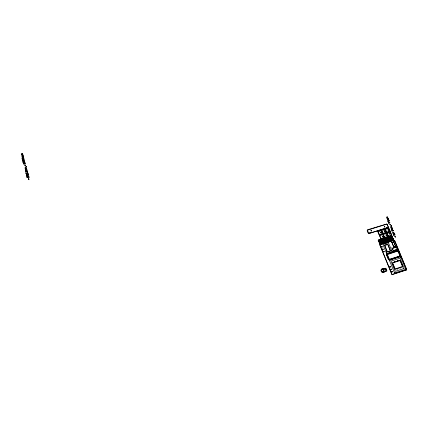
<?xml version="1.0" encoding="UTF-8"?>
<svg xmlns="http://www.w3.org/2000/svg" width="428" height="428" viewBox="0 0 428 428"><rect width="100%" height="100%" fill="white"/><g stroke="black" fill="none" stroke-linecap="round" stroke-linejoin="round"><path stroke-width="0.64" d="M391.021 227.942C392.62 226.835 392.417 228.761 391.631 228.985C393.177 228.589 392.353 229.039 391.877 229.606C394.172 229.167 391.213 230.96 391.369 228.787L392.192 228.028M387.024 218.307C388.902 217.247 387.982 219.147 387.757 219.42C389.528 218.836 387.741 219.543 388.014 220.046M383.493 269.089L385.756 268.361L386.741 270.785L384.269 271.876A1.851 1.632 52.8 0 1 382.696 272.385L381.872 271.946A1.851 1.632 52.8 0 1 381.182 270.245L381.509 269.437A1.851 1.632 52.8 0 1 383.076 268.934L383.515 269.1M389.362 260.251L400.581 256.672M386.671 253.67L397.874 250.134L398.045 250.546L386.842 254.088L382.926 244.516L388.447 242.804L392.198 251.926M392.144 227.996L391.31 228.242L391.021 227.947M388.143 218.36L387.27 218.617L387.019 218.312M388.185 218.398L387.404 218.858L387.945 220.078M25.851 170.772L25.675 169.429C28.489 168.145 24.417 170.103 25.054 167.803L25.166 167.503C26.723 166.76 26.461 167.589 25.225 167.872C26.327 167.728 27.173 168.113 25.493 168.327L25.637 168.76L26.557 168.359L26.857 169.499L25.739 169.798L26.889 169.616L27.039 170.173L26.001 170.253L25.996 170.59L27.066 170.285L27.215 170.836L26.081 171.098L25.846 170.777M387.26 218.221C387.067 217.617 388.752 217.124 386.869 217.52C387.212 217.044 388.233 216.349 386.65 217.033L387.185 218.253M391.262 227.857C391.069 227.247 392.76 226.744 390.871 227.145C391.213 226.669 392.23 225.963 390.646 226.658L391.187 227.889M388.694 237.166L388.148 236.877L385.387 237.727L385.179 238.252L386.056 239.739L388.972 238.872L389.213 238.455L388.774 236.721L392.107 235.946L392.61 237.717L389.726 238.642L389.186 238.353M389.614 239.396L389.068 239.108L386.307 239.964L386.093 240.488L386.976 241.981L389.897 241.108L390.133 240.686L389.699 238.952L393.027 238.171L393.53 239.948L390.652 240.878L390.106 240.59M381.476 230.403L380.936 230.114L377.951 231.024L377.737 231.543L379.171 234.737L382.471 233.859L382.712 233.442L381.487 230.029L384.97 229.012L386.414 232.506L383.221 233.618L382.675 233.33M383.124 234.378L382.584 234.089L379.401 235.159L380.818 238.733L384.317 237.695L383.087 234.266L383.328 233.849L386.618 232.976L388.447 236.491L391.786 235.363L390.283 231.837L387.056 232.73L386.842 233.249M381.648 239.338L381.102 239.049L378.197 239.98L378.689 241.767L382.054 240.98L381.776 238.856L384.633 237.963L385.179 238.252M382.568 241.579L382.022 241.29L379.112 242.227L379.604 244.014L382.969 243.222L382.696 241.098L385.553 240.199L386.093 240.488M383.055 242.772C383.723 243.682 386.719 242.81 386.586 241.681M388.062 236.165C388.18 237.278 385.013 238.214 384.339 237.326M385.665 239.439C385.789 240.52 382.814 241.446 382.14 240.531M384.729 226.803L384.376 226.754L384.729 226.803M384.847 226.803C384.296 227.814 384.109 225.781 384.847 226.803M397.575 249.711L397.858 249.829L397.575 249.711M393.172 230.548L393.3 231.002L392.963 230.253L392.487 230.189L392.209 231.05L391.502 230.494L391.807 231.083L392.444 231.174L392.658 230.334L393.172 230.548M400.528 267.821L400.817 267.949L400.528 267.821M389.009 223.4C385.96 221.715 392.947 222.929 388.501 222.672L389.009 223.4M391.46 269.276C390.887 270.319 390.716 268.201 391.46 269.276M390.978 269.217L391.326 269.367L390.978 269.217M391.32 239.364C391.775 240.541 392.15 238.573 391.32 239.364M391.438 239.396L391.781 239.546L391.438 239.396M388.282 240.541L387.923 240.488L388.282 240.541M388.399 240.547C387.827 241.553 387.677 239.493 388.399 240.547M390.395 237.133C390.85 238.305 391.229 236.342 390.395 237.133M390.518 237.166L390.855 237.315L390.518 237.166M386.885 238.214C387.34 239.391 387.72 237.422 386.885 238.214M387.003 238.252L387.345 238.396L387.003 238.252M23.363 156.504L22.331 156.792L22.336 156.461L23.369 156.381L23.224 155.835L22.079 156.011L23.192 155.722L22.893 154.594L21.978 154.984L21.833 154.556C23.503 154.353 22.668 153.968 21.571 154.107C22.786 153.839 23.08 153.01 21.507 153.743L21.908 155.391L23.016 155.187L21.903 155.942C21.673 157.14 23.369 157.793 23.363 156.504M383.36 239.3C383.814 240.483 384.2 238.508 383.36 239.3M383.483 239.338L383.825 239.482L383.483 239.338M384.28 241.542C384.735 242.724 385.12 240.745 384.28 241.542M384.398 241.579L384.74 241.724L384.414 241.531M379.829 240.392C380.278 241.574 380.669 239.6 379.829 240.392M379.946 240.429L380.289 240.573L379.946 240.429M380.743 242.639C381.198 243.821 381.583 241.841 380.743 242.639M380.867 242.671L381.209 242.82L380.867 242.671M392.706 232.72C392.096 232.254 395.9 231.89 392.706 232.72M394.354 261.642L394.637 261.77L394.365 261.604M402.518 266.425L395.188 268.987L392.679 262.963L399.966 260.588L402.518 266.425M399.961 255.698L399.709 256.072L389.437 259.309L387.292 254.585L397.805 251.065L399.961 255.698M393.525 239.648L390.491 240.766L389.705 239.215L392.733 238.134L393.525 239.648M395.461 246.127L393.707 246.721L392.005 242.505L393.765 242.029L395.461 246.127M395.584 246.143L393.589 246.769L391.92 242.409L393.851 241.954L395.584 246.143M390.39 250.894L387.34 251.878L384.788 245.426L387.784 244.575L390.39 250.92M390.513 250.91L387.238 251.937L384.638 245.656C384.676 244.623 387.233 243.864 387.95 244.623L390.513 250.91M391.695 235.186L388.367 236.347L386.949 232.987L390.293 231.965L391.695 235.186M392.604 237.417L389.571 238.53L388.785 236.984L391.813 235.908L392.604 237.417M387.977 236.31L384.601 237.46L383.226 234.111L386.575 233.083L387.977 236.31M388.41 227.327L368.882 233.453L367.352 230.216L386.864 224.09L388.41 227.327M388.528 227.343L369 233.56C367.903 233.442 366.598 230.558 367.475 229.804L386.842 223.967L388.528 227.343M389.095 238.498L386.019 239.61L385.264 238.064L388.303 236.989L389.095 238.498M390.036 231.222L386.677 232.356L385.302 229.023L388.64 228.012L390.036 231.222M390.154 231.232L386.682 232.484L385.109 229.119L388.629 227.878L390.154 231.232M390.02 240.734L386.939 241.852L386.184 240.301L389.223 239.22L390.02 240.734M385.58 239.589L382.525 240.707L381.739 239.15L384.788 238.07L385.58 239.589M386.324 232.334L382.948 233.474L381.578 230.136L384.927 229.114L386.324 232.334M386.5 241.825L383.408 242.944L382.659 241.392L385.708 240.306L386.5 241.825M382.049 240.675L378.989 241.804L378.202 240.242L381.262 239.161L382.049 240.675M382.6 233.485L379.213 234.63L377.844 231.286L381.209 230.264L382.6 233.485M382.969 242.922L379.866 244.046L379.117 242.489L382.177 241.403L382.969 242.922M384.248 237.47L380.861 238.621L379.486 235.266L382.851 234.239L384.248 237.47M394.445 233.378L394.011 234.116L393.225 233.998C391.797 232.543 394.258 234.87 393.434 233.276L394.14 233.073L394.445 233.378M367.582 230.339L367.871 230.467L367.599 230.301M28.815 178.845L28.756 179.541L29.115 179.765L28.564 179.546C29.067 178.963 27.761 178.433 28.66 178.669L28.815 178.845M25.118 164.946L25.059 165.636L25.418 165.861L24.872 165.641C25.37 165.064 24.07 164.545 24.968 164.775L25.118 164.946M393.107 251.113L393.391 251.247L393.107 251.113M389.822 260.524L390.106 260.663L389.822 260.524M397.559 260.609L397.842 260.748L397.559 260.609M397.393 249.283L396.387 247.09L392.289 248.433L393.262 250.664L397.377 249.337M397.51 249.299L393.257 250.787L392.166 248.417L396.414 246.972L397.51 249.299M28.248 174.603L27.927 175.191L27.333 174.993L26.894 175.427L26.338 175.052L26.616 174.528L27.162 174.758L27.66 174.228L28.248 174.603M389.223 220.832L388.688 221.586L387.715 221.276L388.239 220.527L389.223 220.832M393.776 241.462L394.054 241.606L393.776 241.462M26.113 166.626L25.808 166.685L26.509 166.604L26.113 166.626M26.456 174.833L26.761 175.261L27.125 174.843L26.456 174.833M394.006 234.533L393.412 234.779L393.653 235.346C394.504 235.78 392.915 234.624 393.99 234.822L394.284 235.058L394.252 234.587L394.68 234.474L395.081 235.042L394.675 234.384L394.006 234.533M381.701 246.694C382.027 247.914 382.643 246.004 381.701 246.694M381.819 246.742L382.151 246.929L381.819 246.742M23.38 163.325L23.524 163.972L24.016 164.074L23.545 163.726L23.872 163.303L25.332 163.764L25.075 162.806L24.664 162.758L25.054 163.571L24.166 163.154L23.38 163.325M405.059 268.912L405.332 269.078L405.075 268.88M386.859 231.874L386.564 231.783L386.859 231.874M388.223 235.758L388.49 235.919L388.239 235.726M384.488 236.882L384.761 237.048L384.488 236.882M386.837 224.502L387.105 224.663L386.837 224.502M27.355 172.291L27.627 172.436L27.355 172.291M380.754 238.048L381.022 238.209L380.754 238.048M382.841 232.902L383.108 233.062L382.841 232.902M379.106 234.057L379.374 234.218L379.106 234.057M23.679 158.478L23.952 158.617L23.679 158.478M382.675 249.059C382.942 250.284 383.67 248.411 382.675 249.059M382.793 249.112L383.114 249.31L382.793 249.112M383.649 251.439C383.927 252.67 384.617 250.787 383.649 251.439M383.761 251.493L384.087 251.691L383.761 251.493M391.855 271.555C392.134 272.813 392.834 270.897 391.855 271.555M391.973 271.609L392.299 271.812L391.973 271.609M28.457 176.143L28.548 176.427L28.307 175.635L27.756 175.566L27.232 176.459L26.509 175.86L26.75 176.48L27.472 176.593L27.927 175.715L28.457 176.143M27.296 171.789L27.387 172.072L27.151 171.286L26.6 171.211L26.076 172.104L25.359 171.51L25.594 172.126L26.317 172.238L26.766 171.361L27.296 171.789M24.439 161.051L24.53 161.335L24.294 160.548L23.743 160.479L23.224 161.356L22.524 160.741L22.743 161.377L23.497 161.49L23.915 160.623L24.439 161.051M24.765 162.282L24.856 162.565L24.621 161.779L24.07 161.709L23.551 162.587L22.834 161.998L23.069 162.608L23.791 162.72L24.241 161.854L24.765 162.282M394.37 233.383L393.995 233.875L393.589 233.693L393.894 233.233L394.37 233.383M395.83 246.4L396.093 246.571L395.846 246.368M28.168 174.613L27.371 174.913L27.788 174.399L28.168 174.613M400.212 257.185L400.474 257.362L400.212 257.185M386.425 252.006C386.623 253.044 387.265 251.487 386.425 252.006M386.538 252.065L386.773 252.215L386.554 252.033M384.836 269.784C385.082 271.068 385.863 269.142 384.836 269.784M384.954 269.843L385.286 270.063L384.954 269.843M389.683 233.806C389.924 235.02 390.668 233.207 389.683 233.806M389.796 233.859L390.111 234.068L389.796 233.859M22.941 160.388C19.57 158.51 27.868 160.061 22.497 159.617L22.941 160.388M385.965 234.924C386.2 236.144 386.949 234.325 385.965 234.924M386.077 234.983L386.393 235.186L386.077 234.983M388.03 229.841C388.271 231.05 389.015 229.248 388.03 229.841M388.143 229.895L388.458 230.104L388.143 229.895M390.844 250.61C391.031 251.648 391.706 250.107 390.844 250.61M382.814 236.293C382.044 237.144 382.29 235.143 382.814 236.293M384.312 230.949C384.547 232.163 385.296 230.355 384.312 230.949M384.424 231.008L384.74 231.211L384.424 231.008M381.048 232.281L380.701 232.158L381.048 232.281M381.166 232.308C380.396 233.158 380.642 231.163 381.166 232.308M382.348 236.138L382.664 236.347L382.348 236.138M371.023 230.676C371.247 231.896 372.028 230.082 371.023 230.676M371.135 230.735L371.45 230.943L371.156 230.697M394.653 272.294L394.916 272.476L394.653 272.294M397.323 268.832L397.591 269.014L397.323 268.832M27.301 177.588C24.166 176.694 33.454 176.694 27.301 177.588M26.306 173.848C23.187 172.955 32.442 172.971 26.306 173.848M388.255 232.837L388.517 233.019L388.255 232.837M391.813 247.924L392.075 248.106L391.829 247.892M393.385 247.159L393.648 247.341L393.385 247.159M389.887 266.703C390.101 267.96 390.903 266.104 389.887 266.703M389.999 266.762L390.315 266.981L389.999 266.762M396.275 246.523L396.537 246.705L396.296 246.491M384.531 233.956L384.793 234.137L384.553 233.923M386.805 227.375L387.067 227.557L386.821 227.348M386.607 228.873L386.864 229.055L386.623 228.846M391.342 242.2L391.599 242.382L391.342 242.2M380.802 235.116L381.064 235.293L380.802 235.116M382.883 229.986L383.146 230.162L382.883 229.986M381.177 269.752L381.059 270.218A1.985 1.749 52.8 0 0 381.797 272.042L382.685 272.508A1.985 1.749 52.8 0 0 384.371 271.962L386.901 270.871L385.821 268.201L383.092 268.811A1.985 1.749 52.8 0 0 381.407 269.351L381.177 269.752M379.155 231.131L379.417 231.313L379.176 231.099M370.038 232.666L369.749 232.554L370.038 232.666M23.754 157.729L22.951 158.499L21.86 158.157L22.647 157.392L23.754 157.729M389.159 220.837L388.624 221.351L387.773 221.265L388.356 220.746L389.159 220.837M383.937 271.406L383.873 271.523A1.316 1.161 52.8 0 1 382.348 271.71A1.316 1.161 52.8 0 1 381.717 270.154A1.316 1.161 52.8 0 1 383.023 269.431L383.937 271.406M384.077 271.427L383.97 271.614A1.45 1.279 52.8 0 1 382.29 271.817A1.45 1.279 52.8 0 1 381.599 270.105A1.45 1.279 52.8 0 1 383.039 269.303L384.077 271.427M23.674 157.729L22.925 158.253L21.935 158.146L22.743 157.622L23.674 157.729M391.256 225.69L391.128 225.963L391.165 225.615L391.615 225.781L391.256 225.69M388.704 219.805C386.345 220.688 389.71 220.222 388.704 219.805M406.231 270.047L391.925 274.717L379.679 244.661L393.888 240.258A0.84 0.733 49.5 0 1 394.771 240.723L406.568 269.169A0.856 0.744 52.9 0 1 406.231 270.047M405.814 269.298L394.557 272.968L389.191 259.833L400.41 256.254L405.814 269.298M406.065 269.902L392.021 274.482L379.92 244.789L393.867 240.456A0.647 0.562 49.5 0 1 394.659 240.873L406.365 269.121A0.658 0.572 52.9 0 1 406.065 269.902M402.352 266.981L395.536 269.191A0.658 0.578 52.7 0 1 394.734 268.768L392.508 263.343A0.658 0.572 52 0 1 392.818 262.567L399.629 260.385A0.653 0.572 51.9 0 1 400.426 260.807L402.657 266.2A0.658 0.572 52.5 0 1 402.352 266.981M403.663 268.634L395.734 271.213A0.658 0.578 52.9 0 1 394.926 270.785L391.208 261.695A0.658 0.572 51.8 0 1 391.518 260.92L399.426 258.389A0.653 0.567 51.6 0 1 400.223 258.812L403.962 267.853A0.658 0.572 52.7 0 1 403.663 268.634M388.79 259.619L386.521 254.526L388.79 259.619M388.95 259.705L388.56 259.828L386.361 254.441L386.746 254.318L388.95 259.705M399.784 256.249L389.673 259.475A0.653 0.572 51.4 0 1 388.87 259.052L387.158 254.863A0.653 0.572 50.9 0 1 387.468 254.093L397.569 250.899A0.653 0.567 50.8 0 1 398.366 251.322L400.089 255.479A0.653 0.567 51.3 0 1 399.784 256.249M400.351 256.409L389.346 259.914L400.351 256.409M397.815 250.289L386.832 253.756L397.815 250.289M379.101 241.328L378.55 240.434L379.101 241.328M381.701 240.525L381.15 239.632L381.701 240.525M382.637 240.236L382.086 239.343L382.637 240.236M385.232 239.434L384.676 238.546L385.232 239.434M386.163 239.145L385.612 238.257L386.163 239.145M388.747 238.348L388.196 237.46L388.747 238.348M389.683 238.059L389.127 237.171L389.683 238.059M392.257 237.267L391.7 236.379L392.257 237.267M379.262 241.413L378.871 241.531L378.389 240.349L378.78 240.231L379.262 241.413M381.856 240.611L381.471 240.729L380.99 239.546L381.375 239.429L381.856 240.611M382.798 240.317L382.413 240.44L381.926 239.257L382.316 239.14L382.798 240.317M385.387 239.519L385.002 239.637L384.521 238.46L384.906 238.343L385.387 239.519M386.324 239.231L385.938 239.348L385.457 238.171L385.842 238.054L386.324 239.231M388.908 238.433L388.522 238.551L388.036 237.374L388.421 237.256L388.908 238.433M389.838 238.145L389.453 238.262L388.972 237.091L389.352 236.968L389.838 238.145M392.412 237.347L392.032 237.465L391.545 236.293L391.925 236.176L392.412 237.347M379.695 242.478L379.304 242.596L379.786 243.778L380.176 243.66L379.695 242.478M382.295 241.67L381.904 241.793L382.391 242.97L382.776 242.853L382.295 241.67M383.231 241.381L382.846 241.499L383.328 242.681L383.718 242.564L383.231 241.381M385.826 240.579L385.441 240.697L385.922 241.879L386.307 241.756L385.826 240.579M386.762 240.29L386.372 240.408L386.859 241.585L387.244 241.467L386.762 240.29M389.341 239.487L388.956 239.61L389.443 240.787L389.828 240.664L389.341 239.487M390.277 239.199L389.892 239.322L390.379 240.499L390.759 240.376L390.277 239.199M392.851 238.407L392.465 238.524L392.952 239.696L393.337 239.578L392.851 238.407M379.631 242.628L380.016 243.575L379.631 242.628M382.231 241.825L382.616 242.767L382.231 241.825M383.172 241.531L383.558 242.478L383.172 241.531M385.762 240.729L386.147 241.676L385.762 240.729M386.698 240.44L387.083 241.381L386.698 240.44M389.282 239.643L389.667 240.584L389.282 239.643M390.213 239.354L390.604 240.295L390.213 239.354M392.792 238.556L393.177 239.493L392.792 238.556M395.584 237.149L394.664 236.058L395.584 237.149M390.571 225.085L389.678 224.063L390.571 225.085"/></g></svg>
